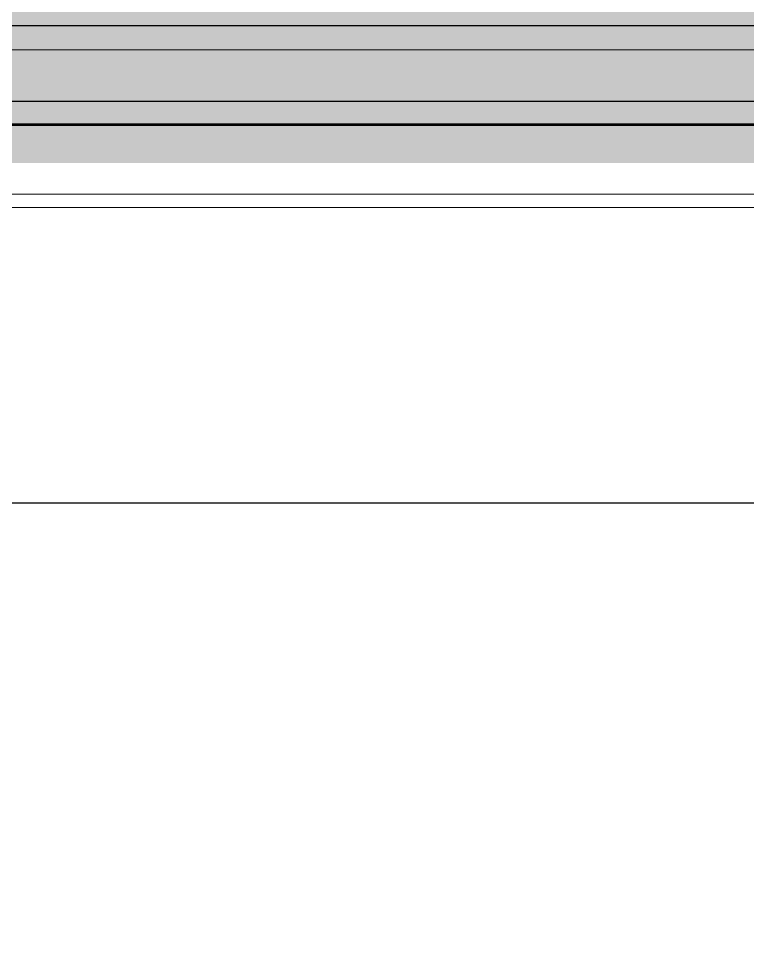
# Model space of a CAD drawing. Header units: millimetres. Extents: x 3546612 to 5615882, y 547008 to 3162891.
# Drawn here: x 5345684 to 5346648, y 2415768 to 2417009 of the extents above; entities that cross this region are included whole.
import ezdxf

# ---------------------------------------------------------------- set-up
doc = ezdxf.new("R2010")
doc.units = ezdxf.units.MM
for name, color, linetype in [('HEB-Angle joint', 1, 'Continuous'), ('HEB-Area(PC Topping)', 3, 'Continuous'), ('XR-평면도$0$A-ELEV-PATT', 9, 'Continuous')]:
    doc.layers.add(name, color=color, linetype=linetype)
for name, color, linetype, lineweight in [('XR-평면도$0$A-CNTL', 9, 'Continuous', 15), ('XR-평면도$0$A-ELEV-LIN2', 9, 'Continuous', 25), ('XR-평면도$0$A-ELEV-LIN3', 9, 'Continuous', 18)]:
    doc.layers.add(name, color=color, linetype=linetype, lineweight=lineweight)

# ---------------------------------------------------------------- blocks, each defined once
blk = doc.blocks.new('XR-평면도$0$중심선(210216)')
at = {"layer": 'XR-평면도$0$A-CNTL', "ltscale": 300}
blk.add_lwpolyline([(-10000, 77000), (186000, 77000)], dxfattribs=at)
blk = doc.blocks.new('XR-평면도$0$범퍼_1')
at = {"layer": 'XR-평면도$0$A-ELEV-PATT', "ltscale": 0.002}
h = blk.add_hatch(dxfattribs=at)
h.set_pattern_fill('AR-SAND', color=256, angle=180, style=0)
h.set_pattern_definition([(217.5, (21376290.81, -50954928.292), (1.600031296, -48.941323733), [0, -38.608, 0, -43.18, 0, -41.275]), (187.5, (21376290.81, -50954928.29), (-44.95232831, -71.68251006), [0, -20.828, 0, -34.798, 0, -13.335]), (147.5, (21376322.05, -50954928.292), (-79.099237024, -0.143718468), [0, -12.7, 0, -45.72, 0, -59.69]), (137.5, (21376322.05, -50954928.29), (-76.35564525, -22.292932326), [0, -6.35, 0, -29.972, 0, -34.29])])
edge = h.paths.add_edge_path()
edge.add_arc((-4693.7, 123.7), 8.33, 90, 180)
edge.add_line((-4702, 123.7), (-4702, 32))
edge.add_line((-4702, 32), (5694, 32))
edge.add_line((5694, 32), (5694, 123.7))
edge.add_arc((5685.7, 123.7), 8.33, 0, 90)
edge.add_line((5685.7, 132), (-4693.7, 132))
h = blk.add_hatch(dxfattribs=at)
h.set_pattern_fill('AR-HBONE', color=256, scale=0.1, angle=180, style=0)
h.set_pattern_definition([(225, (21375357.164, -50954683.464), (-1e-14, -14.3684097937), [30.48, -10.16]), (315, (21375349.98, -50954690.648), (-1e-14, -14.3684097937), [30.48, -10.16])])
h.paths.add_polyline_path([(-4702, 32), (5694, 32), (5694, 2), (-4702, 2)])
at = {"layer": 'XR-평면도$0$A-ELEV-LIN3'}
blk.add_line((-4400, 0), (4400, 0), dxfattribs=at)
at = {"layer": 'XR-평면도$0$A-ELEV-PATT'}
for p, q in [((-4693.7, 132), (5685.7, 132)), ((-4702, 32), (5694, 32))]:
    blk.add_line(p, q, dxfattribs=at)
at = {"layer": 'XR-평면도$0$A-ELEV-PATT', "ltscale": 0.002}
blk.add_lwpolyline([(5694, 52), (5696, 52), (5696, 0), (-4704, 0), (-4704, 52), (-4702, 52), (-4702, 2), (5694, 2)], close=True, dxfattribs=at)
at = {"layer": 'XR-평면도$0$A-ELEV-PATT'}
blk.add_lwpolyline([(-4702, 32), (-4702, 2), (5694, 2), (5694, 32)], dxfattribs=at)
blk = doc.blocks.new('XR-평면도$0$스크린+범퍼_기준층(210318)')
at = {"layer": 'XR-평면도$0$A-ELEV-LIN3', "linetype": 'Continuous'}
blk.add_lwpolyline([(408.8, -619.5), (408.8, -10380.5), (391.3, -10380.5), (391.3, -619.5)], dxfattribs=at)
at = {"rotation": 270}
blk.add_blockref('XR-평면도$0$범퍼_1', (500, -5004), dxfattribs=at)

msp = doc.modelspace()

# ---------------------------------------------------------------- linework, layer by layer
at = {"layer": 'HEB-Angle joint', "const_width": 300}
msp.add_lwpolyline([(5360075.1, 2416967.6), (5321925, 2416967.6), (5321975.1, 2397393), (5354577.8, 2397393), (5354577.8, 2380598), (5367617.8, 2380598), (5367617.8, 2397398), (5399575, 2397398), (5399575, 2416967.6), (5362075, 2416967.6), (5362075.1, 2413367.6), (5360075, 2413367.6), (5360075.1, 2416967.6)], dxfattribs=at)
at = {"layer": 'HEB-Area(PC Topping)'}
msp.add_lwpolyline([(5450175.1, 2338767.6), (5326975, 2338767.6), (5326975.1, 2349667.6), (5321975, 2349667.6), (5321975.1, 2411067.6), (5333025, 2411067.6), (5333025, 2415567.6), (5334125.1, 2415567.6), (5334125, 2416367.6), (5360075.1, 2416367.6), (5360075, 2413367.6), (5362075.1, 2413367.6), (5362075.1, 2416367.6), (5378125, 2416367.6)], dxfattribs=at)
at = {"layer": 'XR-평면도$0$A-ELEV-LIN2'}
msp.add_line((5345075, 2416867.6), (5355075, 2416867.6), dxfattribs=at)
msp.add_line((5345075, 2416867.6), (5355075, 2416867.6), dxfattribs=at)
msp.add_line((5345075, 2416867.6), (5355075, 2416867.6), dxfattribs=at)
at = {"layer": 'XR-평면도$0$A-ELEV-LIN3'}
for points in [[(5378125, 2429267.6), (5378125, 2429867.6), (5377025, 2429867.6), (5377025, 2428367.6), (5378125, 2428367.6), (5378125, 2416867.6), (5337475, 2416867.6), (5337475, 2423867.6), (5333025, 2423867.6), (5333025, 2428367.6), (5334125, 2428367.6), (5334125, 2429867.6), (5333025, 2429867.6), (5333025, 2429267.6), (5322975, 2429267.6), (5322975, 2429867.6), (5322675, 2429867.6), (5322675, 2444567.6), (5323375, 2444567.6), (5323375, 2445967.6)], [(5378125, 2429267.6), (5378125, 2429867.6), (5377025, 2429867.6), (5377025, 2428367.6), (5378125, 2428367.6), (5378125, 2416867.6), (5337475, 2416867.6), (5337475, 2423867.6), (5333025, 2423867.6), (5333025, 2428367.6), (5334125, 2428367.6), (5334125, 2429867.6), (5333025, 2429867.6), (5333025, 2429267.6), (5322975, 2429267.6), (5322975, 2429867.6), (5322675, 2429867.6), (5322675, 2444567.6), (5323375, 2444567.6), (5323375, 2445967.6)], [(5378125, 2429267.6), (5378125, 2429867.6), (5377025, 2429867.6), (5377025, 2428367.6), (5378125, 2428367.6), (5378125, 2416867.6), (5337475, 2416867.6), (5337475, 2423867.6), (5333025, 2423867.6), (5333025, 2428367.6), (5334125, 2428367.6), (5334125, 2429867.6), (5333025, 2429867.6), (5333025, 2429267.6), (5322975, 2429267.6), (5322975, 2429867.6), (5322675, 2429867.6), (5322675, 2444567.6), (5323375, 2444567.6), (5323375, 2445967.6)], [(5378025, 2416967.6), (5337575, 2416967.6), (5337575, 2423967.6), (5333125, 2423967.6), (5333125, 2428267.6), (5334225, 2428267.6), (5334225, 2429967.6), (5332925, 2429967.6), (5332925, 2429367.6), (5323075, 2429367.6), (5323075, 2429967.6), (5322775, 2429967.6), (5322775, 2444467.6), (5323475, 2444467.6), (5323475, 2445967.6)], [(5378025, 2416967.6), (5337575, 2416967.6), (5337575, 2423967.6), (5333125, 2423967.6), (5333125, 2428267.6), (5334225, 2428267.6), (5334225, 2429967.6), (5332925, 2429967.6), (5332925, 2429367.6), (5323075, 2429367.6), (5323075, 2429967.6), (5322775, 2429967.6), (5322775, 2444467.6), (5323475, 2444467.6), (5323475, 2445967.6)], [(5378025, 2416967.6), (5337575, 2416967.6), (5337575, 2423967.6), (5333125, 2423967.6), (5333125, 2428267.6), (5334225, 2428267.6), (5334225, 2429967.6), (5332925, 2429967.6), (5332925, 2429367.6), (5323075, 2429367.6), (5323075, 2429967.6), (5322775, 2429967.6), (5322775, 2444467.6), (5323475, 2444467.6), (5323475, 2445967.6)]]:
    msp.add_lwpolyline(points, dxfattribs=at)

# ---------------------------------------------------------------- block references
at = {"rotation": 90}
msp.add_blockref('XR-평면도$0$스크린+범퍼_기준층(210318)', (5344575, 2416367.6), dxfattribs=at)
msp.add_blockref('XR-평면도$0$스크린+범퍼_기준층(210318)', (5344575, 2416367.6), dxfattribs=at)
msp.add_blockref('XR-평면도$0$스크린+범퍼_기준층(210318)', (5344575, 2416367.6), dxfattribs=at)
at = {"layer": 'XR-평면도$0$A-CNTL'}
msp.add_blockref('XR-평면도$0$중심선(210216)', (5322575, 2339367.6), dxfattribs=at)

doc.saveas('drawing.dxf')
